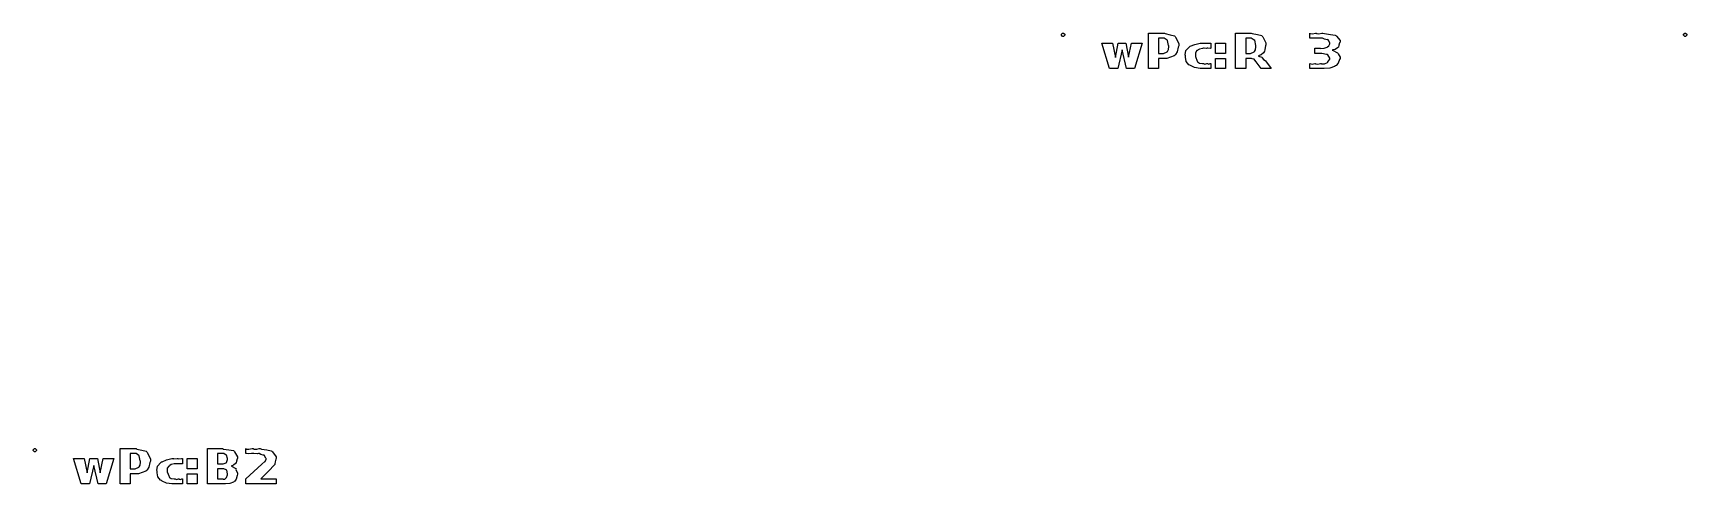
# Model space of a CAD drawing. Extents: x 0 to 25.1, y 0 to 22.3.
# Drawn here: x 8.002 to 11.866, y 8.71 to 9.763 of the extents above; entities that cross this region are included whole.
import ezdxf

# ---------------------------------------------------------------- set-up
doc = ezdxf.new("R2010")
doc.units = 0
doc.layers.get('0').update_dxf_attribs({"linetype": 'CONTINUOUS'})

msp = doc.modelspace()

# ---------------------------------------------------------------- linework, layer by layer
at = {"color": 51}
for p, q in [((10.4047, 9.7604), (10.4076, 9.7633)), ((10.4047, 9.7594), (10.4047, 9.7604)), ((10.4047, 9.7584), (10.4047, 9.7594)), ((10.4076, 9.7554), (10.4047, 9.7584)), ((10.4076, 9.7633), (10.4086, 9.7633)), ((10.4086, 9.7554), (10.4076, 9.7554)), ((10.4086, 9.7633), (10.4096, 9.7633)), ((10.4096, 9.7554), (10.4086, 9.7554)), ((10.4096, 9.7633), (10.4125, 9.7604)), ((10.4125, 9.7584), (10.4096, 9.7554)), ((10.4125, 9.7604), (10.4125, 9.7594)), ((10.4125, 9.7594), (10.4125, 9.7584)), ((11.8584, 9.7604), (11.8613, 9.7633)), ((11.8584, 9.7594), (11.8584, 9.7604)), ((11.8584, 9.7584), (11.8584, 9.7594)), ((11.8613, 9.7554), (11.8584, 9.7584)), ((11.8613, 9.7633), (11.8623, 9.7633)), ((11.8623, 9.7554), (11.8613, 9.7554)), ((11.8623, 9.7633), (11.8633, 9.7633)), ((11.8633, 9.7554), (11.8623, 9.7554)), ((11.8633, 9.7633), (11.8663, 9.7604)), ((11.8663, 9.7584), (11.8633, 9.7554)), ((11.8663, 9.7604), (11.8663, 9.7594)), ((11.8663, 9.7594), (11.8663, 9.7584))]:
    msp.add_line(p, q, dxfattribs=at)
at = {"color": 9}
for p, q in [((10.4991, 9.7397), (10.5238, 9.7397)), ((10.5171, 9.6807), (10.4991, 9.7397)), ((10.5238, 9.7397), (10.531, 9.7065)), ((10.531, 9.7065), (10.5373, 9.7397)), ((10.5373, 9.7397), (10.5553, 9.7397)), ((10.5553, 9.7397), (10.5618, 9.7067)), ((10.5618, 9.7067), (10.5687, 9.7397)), ((10.5687, 9.7397), (10.5935, 9.7397)), ((10.5935, 9.7397), (10.5757, 9.6807)), ((10.6082, 9.7631), (10.6453, 9.7631)), ((10.6082, 9.6807), (10.6082, 9.7631)), ((10.6318, 9.7514), (10.6318, 9.716)), ((10.6431, 9.7514), (10.6318, 9.7514)), ((10.6452, 9.7514), (10.6431, 9.7514)), ((10.6516, 9.7468), (10.6452, 9.7514)), ((10.6453, 9.7631), (10.6474, 9.762)), ((10.6474, 9.762), (10.6587, 9.7596)), ((10.6522, 9.7469), (10.6516, 9.7468)), ((10.6528, 9.7461), (10.6522, 9.7469)), ((10.6552, 9.7343), (10.6528, 9.7461)), ((10.6587, 9.7596), (10.6688, 9.7568)), ((10.6688, 9.7568), (10.6703, 9.7555)), ((10.6703, 9.7555), (10.6713, 9.7538)), ((10.6713, 9.7538), (10.6789, 9.7389)), ((10.6789, 9.7389), (10.6789, 9.7338)), ((10.7162, 9.7365), (10.7291, 9.7397)), ((10.7291, 9.7397), (10.7333, 9.7397)), ((10.7333, 9.7397), (10.7335, 9.7394)), ((10.7335, 9.7394), (10.741, 9.7397)), ((10.741, 9.7397), (10.7435, 9.7397)), ((10.7435, 9.7397), (10.744, 9.7394)), ((10.744, 9.7394), (10.7513, 9.7397)), ((10.7513, 9.7397), (10.7538, 9.7397)), ((10.7538, 9.7397), (10.7538, 9.7278)), ((10.7647, 9.7397), (10.7884, 9.7397)), ((10.7647, 9.716), (10.7647, 9.7397)), ((10.7884, 9.7397), (10.7884, 9.716)), ((10.8119, 9.6807), (10.8119, 9.7631)), ((10.8119, 9.7631), (10.8479, 9.7631)), ((10.8453, 9.7514), (10.8356, 9.7514)), ((10.8356, 9.7514), (10.8356, 9.716)), ((10.8478, 9.7514), (10.8453, 9.7514)), ((10.8554, 9.7471), (10.8478, 9.7514)), ((10.8479, 9.7631), (10.8504, 9.762)), ((10.8504, 9.762), (10.8627, 9.7598)), ((10.856, 9.7473), (10.8554, 9.7471)), ((10.8565, 9.7466), (10.856, 9.7473)), ((10.8589, 9.7345), (10.8565, 9.7466)), ((10.8627, 9.7598), (10.8728, 9.7575)), ((10.8728, 9.7575), (10.8742, 9.7564)), ((10.8742, 9.7564), (10.8752, 9.7548)), ((10.8752, 9.7548), (10.8827, 9.7406)), ((10.8827, 9.7406), (10.8827, 9.7358)), ((10.985, 9.7514), (10.985, 9.7631)), ((10.985, 9.7631), (10.9853, 9.7623)), ((10.988, 9.7514), (10.985, 9.7514)), ((10.9853, 9.7623), (10.9914, 9.7615)), ((10.9968, 9.7513), (10.988, 9.7514)), ((10.9914, 9.7615), (10.9983, 9.7631)), ((10.9989, 9.7514), (10.9968, 9.7513)), ((10.9983, 9.7631), (11.0007, 9.7631)), ((11.0018, 9.7514), (10.9989, 9.7514)), ((11.0007, 9.7631), (11.0007, 9.7625)), ((11.0007, 9.7625), (11.0066, 9.7615)), ((11.0108, 9.7513), (11.0018, 9.7514)), ((11.0066, 9.7615), (11.0135, 9.7631)), ((11.013, 9.7514), (11.0108, 9.7513)), ((11.0147, 9.7514), (11.013, 9.7514)), ((11.0135, 9.7631), (11.0158, 9.7631)), ((11.0196, 9.7491), (11.0147, 9.7514)), ((11.0158, 9.7631), (11.0191, 9.762)), ((11.0191, 9.762), (11.0333, 9.7602)), ((11.0254, 9.7479), (11.0196, 9.7491)), ((11.0271, 9.7484), (11.0254, 9.7479)), ((11.028, 9.7479), (11.0271, 9.7484)), ((11.032, 9.7405), (11.028, 9.7479)), ((11.0294, 9.7336), (11.0323, 9.7383)), ((11.0323, 9.7399), (11.032, 9.7405)), ((11.0323, 9.7383), (11.0323, 9.7399)), ((11.0333, 9.7602), (11.0442, 9.7588)), ((11.0442, 9.7588), (11.0458, 9.7579)), ((11.0458, 9.7579), (11.0472, 9.7564)), ((11.0472, 9.7564), (11.0558, 9.7457)), ((11.0547, 9.7405), (11.0529, 9.7347)), ((11.0558, 9.7421), (11.0547, 9.7405)), ((11.0558, 9.7457), (11.0558, 9.7421)), ((10.5464, 9.7239), (10.5362, 9.6807)), ((10.5568, 9.6807), (10.5464, 9.7239)), ((10.6318, 9.716), (10.6431, 9.716)), ((10.6453, 9.7043), (10.6318, 9.7043)), ((10.6318, 9.7043), (10.6318, 9.6807)), ((10.6431, 9.716), (10.6435, 9.7156)), ((10.6435, 9.7156), (10.6517, 9.7198)), ((10.651, 9.7043), (10.6453, 9.7043)), ((10.6684, 9.7104), (10.651, 9.7043)), ((10.6517, 9.7198), (10.6522, 9.7206)), ((10.6522, 9.7206), (10.6523, 9.7206)), ((10.6523, 9.7206), (10.6546, 9.7247)), ((10.6546, 9.7247), (10.6555, 9.7316)), ((10.6555, 9.7338), (10.6552, 9.7343)), ((10.6555, 9.7316), (10.6555, 9.7338)), ((10.6703, 9.7119), (10.6684, 9.7104)), ((10.6717, 9.7132), (10.6703, 9.7119)), ((10.6751, 9.7198), (10.6717, 9.7132)), ((10.6778, 9.7305), (10.6751, 9.7198)), ((10.6789, 9.7338), (10.6778, 9.7305)), ((10.6937, 9.7124), (10.6957, 9.7223)), ((10.6947, 9.7102), (10.6937, 9.7124)), ((10.6947, 9.7069), (10.6947, 9.7102)), ((10.6962, 9.6968), (10.6947, 9.7069)), ((10.6957, 9.7223), (10.7032, 9.7306)), ((10.7032, 9.7306), (10.7049, 9.7319)), ((10.7049, 9.7319), (10.7059, 9.7324)), ((10.7059, 9.7324), (10.7162, 9.7365)), ((10.7184, 9.7102), (10.7177, 9.7087)), ((10.7177, 9.7087), (10.7223, 9.698)), ((10.7215, 9.7223), (10.718, 9.7174)), ((10.718, 9.7174), (10.7184, 9.712)), ((10.7184, 9.712), (10.7184, 9.7102)), ((10.7231, 9.723), (10.7215, 9.7223)), ((10.7239, 9.7238), (10.7231, 9.723)), ((10.7274, 9.7259), (10.7239, 9.7238)), ((10.7343, 9.7273), (10.7274, 9.7259)), ((10.7366, 9.7278), (10.7343, 9.7273)), ((10.7384, 9.7278), (10.7366, 9.7278)), ((10.7438, 9.7273), (10.7384, 9.7278)), ((10.7451, 9.7278), (10.7438, 9.7273)), ((10.747, 9.7278), (10.7451, 9.7278)), ((10.7529, 9.7273), (10.747, 9.7278)), ((10.7538, 9.7278), (10.7529, 9.7273)), ((10.7884, 9.716), (10.7647, 9.716)), ((10.7647, 9.7043), (10.7884, 9.7043)), ((10.7647, 9.6807), (10.7647, 9.7043)), ((10.7884, 9.7043), (10.7884, 9.6807)), ((10.8356, 9.716), (10.8453, 9.716)), ((10.8356, 9.7043), (10.8356, 9.6807)), ((10.8481, 9.7043), (10.8356, 9.7043)), ((10.8453, 9.716), (10.8462, 9.7154)), ((10.8462, 9.7154), (10.8554, 9.7195)), ((10.8487, 9.7043), (10.8481, 9.7043)), ((10.8504, 9.7029), (10.8487, 9.7043)), ((10.8535, 9.7024), (10.8504, 9.7029)), ((10.8544, 9.7026), (10.8535, 9.7024)), ((10.8548, 9.7023), (10.8544, 9.7026)), ((10.8589, 9.6968), (10.8548, 9.7023)), ((10.8554, 9.7195), (10.856, 9.7202)), ((10.856, 9.7202), (10.8583, 9.7242)), ((10.856, 9.7202), (10.856, 9.7202)), ((10.8583, 9.7242), (10.8592, 9.7314)), ((10.8592, 9.7338), (10.8589, 9.7345)), ((10.8592, 9.7314), (10.8592, 9.7338)), ((10.8667, 9.7107), (10.8653, 9.7102)), ((10.8653, 9.7102), (10.8653, 9.7093)), ((10.8653, 9.7093), (10.8731, 9.707)), ((10.8717, 9.7125), (10.8667, 9.7107)), ((10.8769, 9.7174), (10.8717, 9.7125)), ((10.8731, 9.707), (10.8737, 9.7065)), ((10.8737, 9.7065), (10.874, 9.7052)), ((10.874, 9.7052), (10.8771, 9.7017)), ((10.8783, 9.7193), (10.8769, 9.7174)), ((10.8771, 9.7017), (10.8809, 9.6994)), ((10.879, 9.7204), (10.8783, 9.7193)), ((10.8799, 9.725), (10.879, 9.7204)), ((10.8816, 9.7332), (10.8799, 9.725)), ((10.8827, 9.7358), (10.8816, 9.7332)), ((10.997, 9.716), (10.997, 9.7278)), ((10.997, 9.7278), (11.0096, 9.7278)), ((11.0091, 9.716), (10.997, 9.716)), ((11.0129, 9.716), (11.0091, 9.716)), ((11.0096, 9.7278), (11.0107, 9.7273)), ((11.0107, 9.7273), (11.0185, 9.7278)), ((11.0243, 9.7132), (11.0129, 9.716)), ((11.0185, 9.7278), (11.0257, 9.7303)), ((11.0263, 9.713), (11.0243, 9.7132)), ((11.0257, 9.7303), (11.0267, 9.7308)), ((11.0272, 9.7125), (11.0263, 9.713)), ((11.0267, 9.7308), (11.0294, 9.7336)), ((11.0267, 9.7308), (11.0267, 9.7308)), ((11.027, 9.6959), (11.0323, 9.7022)), ((11.032, 9.7045), (11.0272, 9.7125)), ((11.0323, 9.7043), (11.032, 9.7045)), ((11.0323, 9.7022), (11.0323, 9.7043)), ((11.0388, 9.724), (11.0373, 9.7236)), ((11.0373, 9.7236), (11.0381, 9.7232)), ((11.0381, 9.7232), (11.0502, 9.7173)), ((11.0442, 9.7251), (11.0388, 9.724)), ((11.0495, 9.7286), (11.0442, 9.7251)), ((11.051, 9.7299), (11.0495, 9.7286)), ((11.0502, 9.7173), (11.051, 9.7165)), ((11.0518, 9.7307), (11.051, 9.7299)), ((11.051, 9.7165), (11.0511, 9.715)), ((11.0511, 9.715), (11.0558, 9.7069)), ((11.0547, 9.7014), (11.0514, 9.6928)), ((11.0529, 9.7347), (11.0518, 9.7307)), ((11.0558, 9.7041), (11.0547, 9.7014)), ((11.0558, 9.7069), (11.0558, 9.7041)), ((10.5362, 9.6807), (10.5171, 9.6807)), ((10.5757, 9.6807), (10.5568, 9.6807)), ((10.6318, 9.6807), (10.6082, 9.6807)), ((10.7025, 9.6891), (10.6962, 9.6968)), ((10.7049, 9.6885), (10.7025, 9.6891)), ((10.7067, 9.6872), (10.7049, 9.6885)), ((10.7161, 9.6826), (10.7067, 9.6872)), ((10.729, 9.6807), (10.7161, 9.6826)), ((10.7223, 9.698), (10.7231, 9.6972)), ((10.7231, 9.6972), (10.723, 9.6965)), ((10.723, 9.6965), (10.7273, 9.6933)), ((10.7273, 9.6933), (10.7343, 9.6924)), ((10.7333, 9.6807), (10.729, 9.6807)), ((10.7352, 9.6807), (10.7333, 9.6807)), ((10.7343, 9.6924), (10.7366, 9.6924)), ((10.741, 9.6807), (10.7352, 9.6807)), ((10.7366, 9.6924), (10.7365, 9.6922)), ((10.7365, 9.6922), (10.7398, 9.6909)), ((10.7398, 9.6909), (10.7442, 9.6924)), ((10.7435, 9.6807), (10.741, 9.6807)), ((10.7454, 9.6807), (10.7435, 9.6807)), ((10.7442, 9.6924), (10.7457, 9.6924)), ((10.7512, 9.6807), (10.7454, 9.6807)), ((10.7457, 9.6924), (10.7458, 9.6919)), ((10.7458, 9.6919), (10.749, 9.6909)), ((10.749, 9.6909), (10.7526, 9.6924)), ((10.7538, 9.6807), (10.7512, 9.6807)), ((10.7526, 9.6924), (10.7538, 9.6924)), ((10.7538, 9.6924), (10.7538, 9.6807)), ((10.7884, 9.6807), (10.7647, 9.6807)), ((10.8356, 9.6807), (10.8119, 9.6807)), ((10.8599, 9.6961), (10.8589, 9.6968)), ((10.8714, 9.6807), (10.8599, 9.6961)), ((10.8946, 9.6807), (10.8714, 9.6807)), ((10.8809, 9.6994), (10.8816, 9.6985)), ((10.8816, 9.6985), (10.8946, 9.6807)), ((10.985, 9.6807), (10.985, 9.6924)), ((10.985, 9.6924), (10.9851, 9.6919)), ((10.9877, 9.6807), (10.985, 9.6807)), ((10.9851, 9.6919), (10.9904, 9.6909)), ((10.9958, 9.6807), (10.9877, 9.6807)), ((10.9904, 9.6909), (10.9966, 9.6924)), ((10.9993, 9.6807), (10.9958, 9.6807)), ((10.9966, 9.6924), (10.9987, 9.6924)), ((10.9987, 9.6924), (10.9988, 9.6918)), ((10.9988, 9.6918), (11.0041, 9.6909)), ((11.0021, 9.6807), (10.9993, 9.6807)), ((11.0104, 9.6807), (11.0021, 9.6807)), ((11.0041, 9.6909), (11.0101, 9.6924)), ((11.0101, 9.6924), (11.0122, 9.6924)), ((11.0141, 9.6807), (11.0104, 9.6807)), ((11.0122, 9.6924), (11.0128, 9.6915)), ((11.0128, 9.6915), (11.0194, 9.6917)), ((11.0185, 9.6807), (11.0141, 9.6807)), ((11.0317, 9.6814), (11.0185, 9.6807)), ((11.0194, 9.6917), (11.0263, 9.6949)), ((11.0263, 9.6949), (11.0271, 9.6954)), ((11.0271, 9.6954), (11.027, 9.6959)), ((11.0431, 9.6851), (11.0317, 9.6814)), ((11.0451, 9.6865), (11.0431, 9.6851)), ((11.0469, 9.6876), (11.0451, 9.6865)), ((11.0514, 9.6928), (11.0469, 9.6876)), ((8.2055, 8.7927), (8.2426, 8.7927)), ((8.2055, 8.7103), (8.2055, 8.7927)), ((8.2291, 8.781), (8.2291, 8.7457)), ((8.2404, 8.781), (8.2291, 8.781)), ((8.2425, 8.781), (8.2404, 8.781)), ((8.2489, 8.7764), (8.2425, 8.781)), ((8.2426, 8.7927), (8.2447, 8.7917)), ((8.2447, 8.7917), (8.256, 8.7892)), ((8.2495, 8.7765), (8.2489, 8.7764)), ((8.2501, 8.7757), (8.2495, 8.7765)), ((8.2524, 8.7639), (8.2501, 8.7757)), ((8.256, 8.7892), (8.2661, 8.7865)), ((8.2661, 8.7865), (8.2675, 8.7851)), ((8.2675, 8.7851), (8.2686, 8.7835)), ((8.2686, 8.7835), (8.2762, 8.7685)), ((8.4092, 8.7103), (8.4092, 8.7927)), ((8.4092, 8.7927), (8.4443, 8.7927)), ((8.4456, 8.781), (8.4328, 8.781)), ((8.4328, 8.781), (8.4328, 8.7574)), ((8.4443, 8.7927), (8.447, 8.7917)), ((8.4475, 8.781), (8.4456, 8.781)), ((8.447, 8.7917), (8.4597, 8.7897)), ((8.4531, 8.7775), (8.4475, 8.781)), ((8.4537, 8.778), (8.4531, 8.7775)), ((8.4541, 8.7775), (8.4537, 8.778)), ((8.4562, 8.77), (8.4541, 8.7775)), ((8.4597, 8.7897), (8.4701, 8.7881)), ((8.4701, 8.7881), (8.4715, 8.7871)), ((8.4715, 8.7871), (8.4725, 8.7856)), ((8.4725, 8.7856), (8.4799, 8.7737)), ((8.4799, 8.7737), (8.4799, 8.7698)), ((8.4992, 8.781), (8.4992, 8.7927)), ((8.4992, 8.7927), (8.4996, 8.7918)), ((8.5008, 8.781), (8.4992, 8.781)), ((8.4996, 8.7918), (8.5063, 8.7911)), ((8.5056, 8.7809), (8.5008, 8.781)), ((8.5127, 8.781), (8.5056, 8.7809)), ((8.5063, 8.7911), (8.5138, 8.7927)), ((8.515, 8.781), (8.5127, 8.781)), ((8.5138, 8.7927), (8.5163, 8.7927)), ((8.5178, 8.781), (8.515, 8.781)), ((8.5163, 8.7927), (8.5176, 8.7917)), ((8.5176, 8.7917), (8.5245, 8.7911)), ((8.5264, 8.7809), (8.5178, 8.781)), ((8.5245, 8.7911), (8.5305, 8.7927)), ((8.5285, 8.781), (8.5264, 8.7809)), ((8.5299, 8.781), (8.5285, 8.781)), ((8.5343, 8.7788), (8.5299, 8.781)), ((8.5305, 8.7927), (8.5326, 8.7927)), ((8.5326, 8.7927), (8.5353, 8.7917)), ((8.5399, 8.7774), (8.5343, 8.7788)), ((8.5353, 8.7917), (8.5479, 8.7896)), ((8.5415, 8.7778), (8.5399, 8.7774)), ((8.5423, 8.7772), (8.5415, 8.7778)), ((8.5462, 8.7701), (8.5423, 8.7772)), ((8.5479, 8.7896), (8.5585, 8.7875)), ((8.5585, 8.7875), (8.5602, 8.7865)), ((8.5602, 8.7865), (8.5615, 8.7849)), ((8.5615, 8.7849), (8.5699, 8.7732)), ((8.5699, 8.7732), (8.5699, 8.7693)), ((8.0964, 8.7693), (8.1211, 8.7693)), ((8.1144, 8.7103), (8.0964, 8.7693)), ((8.1211, 8.7693), (8.1282, 8.7361)), ((8.1282, 8.7361), (8.1346, 8.7693)), ((8.1437, 8.7535), (8.1335, 8.7103)), ((8.1346, 8.7693), (8.1526, 8.7693)), ((8.1541, 8.7103), (8.1437, 8.7535)), ((8.1526, 8.7693), (8.1591, 8.7363)), ((8.1591, 8.7363), (8.166, 8.7693)), ((8.166, 8.7693), (8.1907, 8.7693)), ((8.1907, 8.7693), (8.173, 8.7103)), ((8.2291, 8.7457), (8.2404, 8.7457)), ((8.2426, 8.7339), (8.2291, 8.7339)), ((8.2291, 8.7339), (8.2291, 8.7103)), ((8.2404, 8.7457), (8.2408, 8.7452)), ((8.2408, 8.7452), (8.249, 8.7495)), ((8.2483, 8.7339), (8.2426, 8.7339)), ((8.2657, 8.74), (8.2483, 8.7339)), ((8.249, 8.7495), (8.2495, 8.7502)), ((8.2495, 8.7502), (8.2496, 8.7502)), ((8.2496, 8.7502), (8.2519, 8.7543)), ((8.2519, 8.7543), (8.2528, 8.7612)), ((8.2528, 8.7635), (8.2524, 8.7639)), ((8.2528, 8.7612), (8.2528, 8.7635)), ((8.2675, 8.7415), (8.2657, 8.74)), ((8.2689, 8.7428), (8.2675, 8.7415)), ((8.2723, 8.7494), (8.2689, 8.7428)), ((8.2751, 8.7601), (8.2723, 8.7494)), ((8.2762, 8.7635), (8.2751, 8.7601)), ((8.2762, 8.7685), (8.2762, 8.7635)), ((8.291, 8.742), (8.293, 8.752)), ((8.292, 8.7398), (8.291, 8.742)), ((8.292, 8.7365), (8.292, 8.7398)), ((8.2935, 8.7265), (8.292, 8.7365)), ((8.293, 8.752), (8.3005, 8.7602)), ((8.3005, 8.7602), (8.3022, 8.7615)), ((8.3022, 8.7615), (8.3032, 8.762)), ((8.3032, 8.762), (8.3135, 8.7662)), ((8.3135, 8.7662), (8.3263, 8.7693)), ((8.3156, 8.7398), (8.315, 8.7383)), ((8.315, 8.7383), (8.3196, 8.7276)), ((8.3188, 8.7519), (8.3153, 8.7471)), ((8.3153, 8.7471), (8.3156, 8.7416)), ((8.3156, 8.7416), (8.3156, 8.7398)), ((8.3204, 8.7526), (8.3188, 8.7519)), ((8.3212, 8.7534), (8.3204, 8.7526)), ((8.3247, 8.7555), (8.3212, 8.7534)), ((8.3315, 8.7569), (8.3247, 8.7555)), ((8.3263, 8.7693), (8.3306, 8.7693)), ((8.3306, 8.7693), (8.3307, 8.769)), ((8.3307, 8.769), (8.3383, 8.7693)), ((8.3339, 8.7574), (8.3315, 8.7569)), ((8.3357, 8.7574), (8.3339, 8.7574)), ((8.3411, 8.7569), (8.3357, 8.7574)), ((8.3383, 8.7693), (8.3408, 8.7693)), ((8.3408, 8.7693), (8.3413, 8.769)), ((8.3423, 8.7574), (8.3411, 8.7569)), ((8.3413, 8.769), (8.3486, 8.7693)), ((8.3443, 8.7574), (8.3423, 8.7574)), ((8.3501, 8.7569), (8.3443, 8.7574)), ((8.3486, 8.7693), (8.351, 8.7693)), ((8.351, 8.7574), (8.3501, 8.7569)), ((8.351, 8.7693), (8.351, 8.7574)), ((8.362, 8.7693), (8.3856, 8.7693)), ((8.362, 8.7457), (8.362, 8.7693)), ((8.3856, 8.7457), (8.362, 8.7457)), ((8.362, 8.7339), (8.3856, 8.7339)), ((8.362, 8.7103), (8.362, 8.7339)), ((8.3856, 8.7693), (8.3856, 8.7457)), ((8.3856, 8.7339), (8.3856, 8.7103)), ((8.4328, 8.7574), (8.4456, 8.7574)), ((8.4463, 8.7457), (8.4328, 8.7457)), ((8.4328, 8.7457), (8.4328, 8.722)), ((8.4456, 8.7574), (8.4459, 8.7569)), ((8.4459, 8.7569), (8.4532, 8.7599)), ((8.448, 8.7457), (8.4463, 8.7457)), ((8.4534, 8.7428), (8.448, 8.7457)), ((8.4532, 8.7599), (8.4537, 8.7604)), ((8.4539, 8.7426), (8.4534, 8.7428)), ((8.4537, 8.7604), (8.4565, 8.7671)), ((8.4537, 8.7604), (8.4537, 8.7604)), ((8.4543, 8.7422), (8.4539, 8.7426)), ((8.4562, 8.7341), (8.4543, 8.7422)), ((8.4565, 8.7693), (8.4562, 8.77)), ((8.4565, 8.7339), (8.4562, 8.7341)), ((8.4565, 8.7671), (8.4565, 8.7693)), ((8.4565, 8.7318), (8.4565, 8.7339)), ((8.4666, 8.7528), (8.4654, 8.7524)), ((8.4654, 8.7524), (8.4656, 8.7521)), ((8.4656, 8.7521), (8.4756, 8.7461)), ((8.4705, 8.7542), (8.4666, 8.7528)), ((8.4749, 8.7576), (8.4705, 8.7542)), ((8.4762, 8.7589), (8.4749, 8.7576)), ((8.4756, 8.7461), (8.4762, 8.7452)), ((8.4762, 8.7452), (8.4761, 8.7438)), ((8.4761, 8.7438), (8.4799, 8.7356)), ((8.4768, 8.7597), (8.4762, 8.7589)), ((8.4773, 8.7634), (8.4768, 8.7597)), ((8.4789, 8.7685), (8.4773, 8.7634)), ((8.4799, 8.7698), (8.4789, 8.7685)), ((8.4799, 8.7356), (8.4799, 8.7329)), ((8.4992, 8.722), (8.5365, 8.7565)), ((8.5513, 8.7394), (8.5339, 8.722)), ((8.5365, 8.7565), (8.5367, 8.7567)), ((8.5367, 8.7567), (8.5437, 8.7623)), ((8.5437, 8.7623), (8.5441, 8.7628)), ((8.5441, 8.7628), (8.5465, 8.7678)), ((8.5441, 8.7628), (8.5441, 8.7628)), ((8.5465, 8.7695), (8.5462, 8.7701)), ((8.5465, 8.7678), (8.5465, 8.7695)), ((8.5532, 8.741), (8.5513, 8.7394)), ((8.5651, 8.7544), (8.5532, 8.741)), ((8.5665, 8.7559), (8.5651, 8.7544)), ((8.567, 8.757), (8.5665, 8.7559)), ((8.5674, 8.7622), (8.567, 8.757)), ((8.5688, 8.7679), (8.5674, 8.7622)), ((8.5699, 8.7693), (8.5688, 8.7679)), ((8.1335, 8.7103), (8.1144, 8.7103)), ((8.173, 8.7103), (8.1541, 8.7103)), ((8.2291, 8.7103), (8.2055, 8.7103)), ((8.2998, 8.7188), (8.2935, 8.7265)), ((8.3022, 8.7181), (8.2998, 8.7188)), ((8.3039, 8.7168), (8.3022, 8.7181)), ((8.3134, 8.7122), (8.3039, 8.7168)), ((8.3263, 8.7103), (8.3134, 8.7122)), ((8.3196, 8.7276), (8.3204, 8.7268)), ((8.3204, 8.7268), (8.3203, 8.7261)), ((8.3203, 8.7261), (8.3246, 8.7229)), ((8.3246, 8.7229), (8.3315, 8.722)), ((8.3306, 8.7103), (8.3263, 8.7103)), ((8.3325, 8.7103), (8.3306, 8.7103)), ((8.3315, 8.722), (8.3339, 8.722)), ((8.3383, 8.7103), (8.3325, 8.7103)), ((8.3339, 8.722), (8.3338, 8.7218)), ((8.3338, 8.7218), (8.337, 8.7205)), ((8.337, 8.7205), (8.3415, 8.722)), ((8.3408, 8.7103), (8.3383, 8.7103)), ((8.3427, 8.7103), (8.3408, 8.7103)), ((8.3415, 8.722), (8.343, 8.722)), ((8.3485, 8.7103), (8.3427, 8.7103)), ((8.343, 8.722), (8.343, 8.7216)), ((8.343, 8.7216), (8.3462, 8.7205)), ((8.3462, 8.7205), (8.3498, 8.722)), ((8.351, 8.7103), (8.3485, 8.7103)), ((8.3498, 8.722), (8.351, 8.722)), ((8.351, 8.722), (8.351, 8.7103)), ((8.3856, 8.7103), (8.362, 8.7103)), ((8.448, 8.7103), (8.4092, 8.7103)), ((8.4328, 8.722), (8.4463, 8.722)), ((8.4463, 8.722), (8.4464, 8.7217)), ((8.4464, 8.7217), (8.4498, 8.7213)), ((8.4513, 8.7103), (8.448, 8.7103)), ((8.4498, 8.7213), (8.4534, 8.7246)), ((8.4614, 8.711), (8.4513, 8.7103)), ((8.4534, 8.7246), (8.4539, 8.725)), ((8.4539, 8.725), (8.4542, 8.7255)), ((8.4542, 8.7255), (8.4565, 8.7318)), ((8.4702, 8.7144), (8.4614, 8.711)), ((8.4719, 8.7157), (8.4702, 8.7144)), ((8.4732, 8.7167), (8.4719, 8.7157)), ((8.4762, 8.7217), (8.4732, 8.7167)), ((8.4788, 8.7302), (8.4762, 8.7217)), ((8.4799, 8.7329), (8.4788, 8.7302)), ((8.4992, 8.7103), (8.4992, 8.722)), ((8.5699, 8.7103), (8.4992, 8.7103)), ((8.5339, 8.722), (8.5699, 8.722)), ((8.5699, 8.722), (8.5699, 8.7103))]:
    msp.add_line(p, q, dxfattribs=at)
at = {"color": 93}
for p, q in [((8.002, 8.79), (8.0049, 8.793)), ((8.002, 8.789), (8.002, 8.79)), ((8.002, 8.788), (8.002, 8.789)), ((8.0049, 8.7851), (8.002, 8.788)), ((8.0049, 8.793), (8.0059, 8.793)), ((8.0059, 8.7851), (8.0049, 8.7851)), ((8.0059, 8.793), (8.0069, 8.793)), ((8.0069, 8.7851), (8.0059, 8.7851)), ((8.0069, 8.793), (8.0098, 8.79)), ((8.0098, 8.788), (8.0069, 8.7851)), ((8.0098, 8.79), (8.0098, 8.789)), ((8.0098, 8.789), (8.0098, 8.788))]:
    msp.add_line(p, q, dxfattribs=at)

doc.saveas('drawing.dxf')
